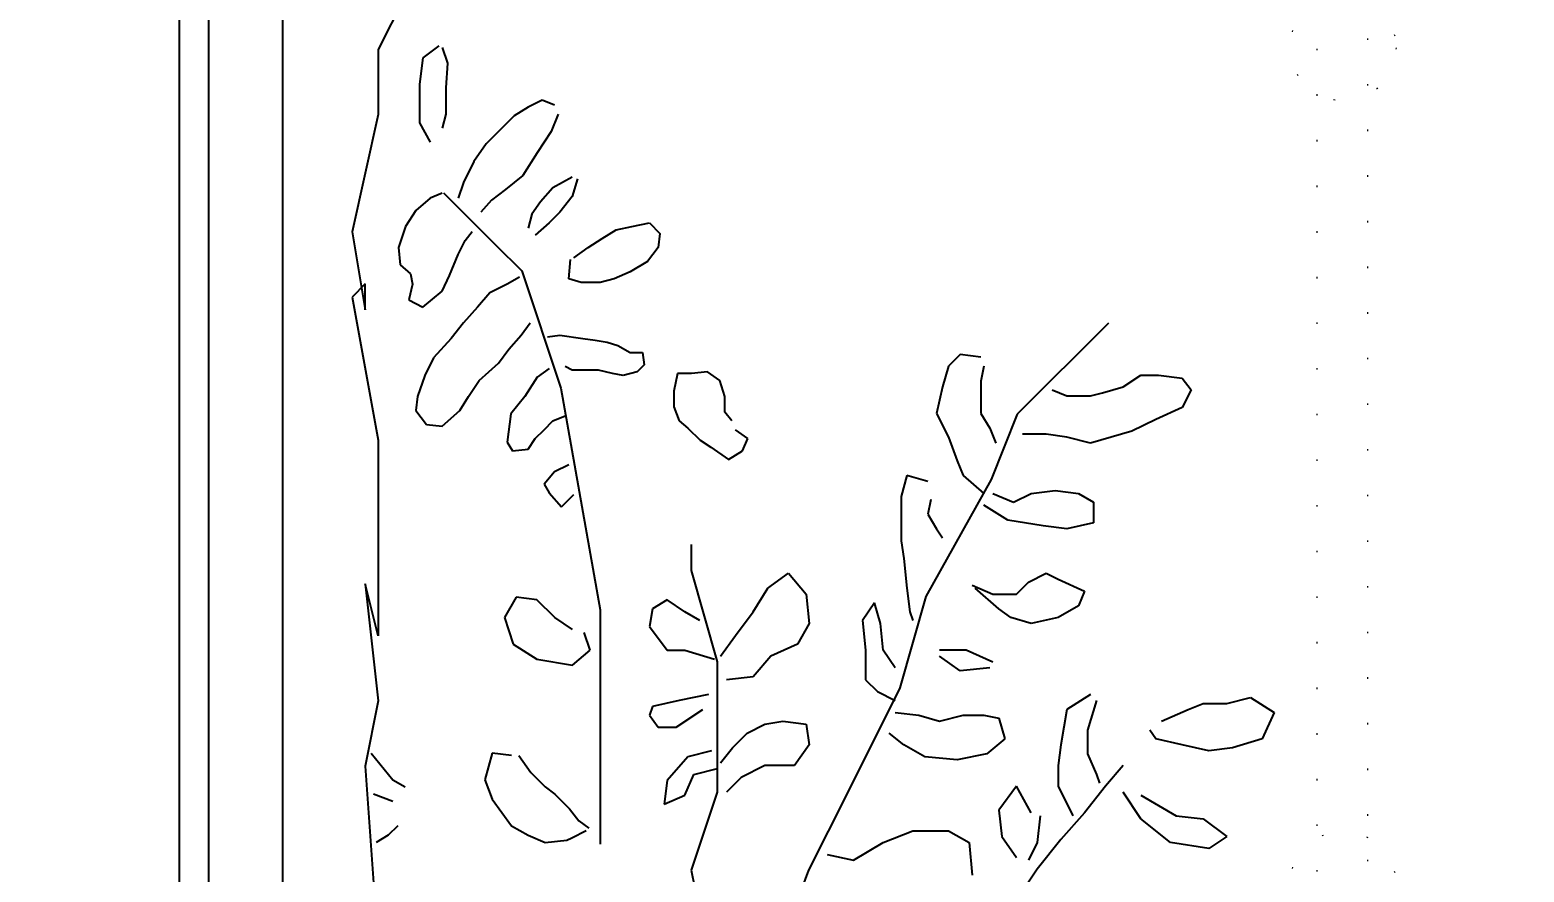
# Model space of a CAD drawing. Header units: millimetres. Extents: x 7687 to 15428, y -715 to 4028.
# Drawn here: x 9606.8 to 9708.3, y -168.3 to -111.1 of the extents above; entities that cross this region are included whole.
import ezdxf
from ezdxf import colors
from ezdxf.entities.mleader import LeaderData, LeaderLine
from ezdxf.math import Vec2, Vec3

# ---------------------------------------------------------------- set-up
doc = ezdxf.new("R2010")
doc.units = ezdxf.units.MM
for name, pattern in [('14.022_CEKIRDEKLER_SAFTLAR_+51.00$0$ACAD_ISO07W100', [3, 0, -3]), ('ACAD_ISO07W100', [3, 0, -3]), ('CONTINUA', [0])]:
    doc.linetypes.add(name, pattern=pattern)
doc.layers.add('0-MOBIL', color=3, linetype='CONTINUA')
doc.layers.add('YAZI', color=121, linetype='Continuous')
doc.layers.add('Sarkıt Ayd.', color=50, linetype='ACAD_ISO07W100', lineweight=0)
doc.layers.add('SS_FURNITURE', color=23, linetype='Continuous', lineweight=25)
doc.styles.get("Standard").update_dxf_attribs({"font": 'arial.ttf'})

# ---------------------------------------------------------------- blocks, each defined once
blk = doc.blocks.new('fdgfff')
at = {"color": 67, "true_color": 0x727430}
for p, q in [((50513.8366, 5720.8393), (50513.8476, 5720.8569)), ((50513.8476, 5720.8569), (50513.8673, 5720.8481)), ((50513.8673, 5720.8481), (50513.8739, 5720.8261)), ((50513.841, 5720.8218), (50513.8366, 5720.8393)), ((50513.841, 5720.8042), (50513.841, 5720.8218)), ((50513.8739, 5720.8261), (50513.8761, 5720.8086)), ((50513.9265, 5720.8042), (50513.9397, 5720.8218)), ((50513.9397, 5720.8218), (50513.9485, 5720.8086)), ((50513.8761, 5720.8086), (50513.8717, 5720.7888)), ((50513.9485, 5720.8086), (50513.9441, 5720.7801)), ((50513.8454, 5720.7932), (50513.841, 5720.8042)), ((50513.9244, 5720.7844), (50513.9265, 5720.8042)), ((50513.5976, 5720.7713), (50513.5998, 5720.7888)), ((50513.5998, 5720.7888), (50513.6085, 5720.7954)), ((50513.6085, 5720.7954), (50513.6217, 5720.7888)), ((50513.6217, 5720.7888), (50513.6305, 5720.7691)), ((50513.8542, 5720.7735), (50513.8454, 5720.7932)), ((50513.8717, 5720.7888), (50513.8673, 5720.7691)), ((50513.909, 5720.7581), (50513.9244, 5720.7844)), ((50513.9441, 5720.7801), (50513.9265, 5720.7581)), ((50513.5976, 5720.7581), (50513.5976, 5720.7713)), ((50513.6305, 5720.7691), (50513.6392, 5720.7515)), ((50513.8673, 5720.7691), (50513.8607, 5720.7647)), ((50513.6063, 5720.7449), (50513.5976, 5720.7581)), ((50513.9265, 5720.7581), (50513.9068, 5720.7449)), ((50513.6107, 5720.7296), (50513.6063, 5720.7449)), ((50513.6392, 5720.7515), (50513.6436, 5720.7362)), ((50513.8871, 5720.7449), (50513.9024, 5720.7318)), ((50513.559, 5720.7341), (50513.6266, 5720.6665)), ((50513.6436, 5720.7362), (50513.648, 5720.7208)), ((50513.9024, 5720.7318), (50513.9222, 5720.7164)), ((50513.6129, 5720.7208), (50513.6107, 5720.7296)), ((50513.6129, 5720.7032), (50513.6129, 5720.7208)), ((50513.648, 5720.7208), (50513.6436, 5720.7032)), ((50513.6853, 5720.712), (50513.6919, 5720.723)), ((50513.6919, 5720.723), (50513.7072, 5720.723)), ((50513.7072, 5720.723), (50513.7116, 5720.7032)), ((50513.8344, 5720.7208), (50513.8454, 5720.7032)), ((50513.8388, 5720.7252), (50513.8607, 5720.7186)), ((50513.8783, 5720.7186), (50513.8936, 5720.7252)), ((50513.8936, 5720.7252), (50513.9002, 5720.7274)), ((50513.6831, 5720.6945), (50513.6853, 5720.712)), ((50513.7489, 5720.6967), (50513.7577, 5720.7164)), ((50513.7577, 5720.7164), (50513.7686, 5720.712)), ((50513.7686, 5720.712), (50513.7774, 5720.6967)), ((50513.8607, 5720.7186), (50513.8783, 5720.7186)), ((50513.9222, 5720.7164), (50513.9419, 5720.6989)), ((50513.6085, 5720.6923), (50513.6129, 5720.7032)), ((50513.6436, 5720.7032), (50513.6414, 5720.6879)), ((50513.7116, 5720.7032), (50513.7094, 5720.6857)), ((50513.8454, 5720.7032), (50513.8717, 5720.6989)), ((50513.8717, 5720.6989), (50513.8871, 5720.6967)), ((50513.9024, 5720.6967), (50513.9244, 5720.7076)), ((50513.9419, 5720.6989), (50513.9638, 5720.6813)), ((50513.6414, 5720.6879), (50513.6414, 5720.6703)), ((50513.6853, 5720.6769), (50513.6831, 5720.6945)), ((50513.7445, 5720.6879), (50513.7489, 5720.6967)), ((50513.7511, 5720.6747), (50513.7445, 5720.6879)), ((50513.7774, 5720.6967), (50513.7818, 5720.6769)), ((50513.8871, 5720.6967), (50513.9024, 5720.6967)), ((50513.6919, 5720.6637), (50513.6853, 5720.6769)), ((50513.7094, 5720.6857), (50513.705, 5720.6594)), ((50513.7818, 5720.6769), (50513.7774, 5720.6616)), ((50513.9222, 5720.6769), (50513.9024, 5720.6659)), ((50513.9244, 5720.6835), (50513.9441, 5720.6813)), ((50513.9441, 5720.6813), (50513.9572, 5720.6747)), ((50513.9638, 5720.6813), (50513.9901, 5720.6637)), ((50513.6266, 5720.6665), (50513.6749, 5720.6471)), ((50513.7599, 5720.6659), (50513.7511, 5720.6747)), ((50513.7599, 5720.6484), (50513.7599, 5720.6659)), ((50513.9024, 5720.6659), (50513.92, 5720.6528)), ((50513.9397, 5720.655), (50513.9551, 5720.6659)), ((50513.6853, 5720.6484), (50513.6919, 5720.6637)), ((50513.705, 5720.6594), (50513.6941, 5720.6418)), ((50513.7774, 5720.6616), (50513.7708, 5720.6528)), ((50513.852, 5720.6528), (50513.8673, 5720.6572)), ((50513.8673, 5720.6572), (50513.8783, 5720.644)), ((50513.92, 5720.6528), (50513.9397, 5720.655)), ((50513.6261, 5720.6396), (50513.637, 5720.6462)), ((50513.637, 5720.6462), (50513.648, 5720.6506)), ((50513.6749, 5720.6471), (50513.7618, 5720.5988)), ((50513.7533, 5720.633), (50513.7599, 5720.6484)), ((50513.7708, 5720.6528), (50513.7555, 5720.6352)), ((50513.8103, 5720.6484), (50513.8015, 5720.6286)), ((50513.8147, 5720.6462), (50513.8169, 5720.6242)), ((50513.8498, 5720.6418), (50513.852, 5720.6528)), ((50513.8783, 5720.644), (50513.8827, 5720.622)), ((50513.5844, 5720.6396), (50513.5822, 5720.6242)), ((50513.591, 5720.6418), (50513.602, 5720.6396)), ((50513.602, 5720.6396), (50513.6151, 5720.6396)), ((50513.6151, 5720.6396), (50513.6261, 5720.6396)), ((50513.6721, 5720.6264), (50513.6853, 5720.6418)), ((50513.8498, 5720.6264), (50513.8498, 5720.6418)), ((50513.9441, 5720.6308), (50513.9682, 5720.633)), ((50513.5822, 5720.6242), (50513.591, 5720.6155)), ((50513.6436, 5720.6155), (50513.6612, 5720.622)), ((50513.6612, 5720.622), (50513.6721, 5720.6264)), ((50513.8015, 5720.6286), (50513.8015, 5720.6089)), ((50513.8169, 5720.6242), (50513.8059, 5720.6089)), ((50513.8542, 5720.6089), (50513.8498, 5720.6264)), ((50513.8827, 5720.622), (50513.8805, 5720.5979)), ((50513.9353, 5720.6155), (50513.9441, 5720.6308)), ((50513.591, 5720.6155), (50513.6063, 5720.6111)), ((50513.6063, 5720.6111), (50513.6261, 5720.6067)), ((50513.6261, 5720.6067), (50513.6436, 5720.6155)), ((50513.7116, 5720.6067), (50513.7182, 5720.6111)), ((50513.9353, 5720.5891), (50513.9353, 5720.6155)), ((50513.6765, 5720.6001), (50513.6721, 5720.5847)), ((50513.6897, 5720.6023), (50513.7006, 5720.6001)), ((50513.7006, 5720.6001), (50513.7116, 5720.6067)), ((50513.7618, 5720.5988), (50513.8294, 5720.5795)), ((50513.8498, 5720.5935), (50513.8542, 5720.6089)), ((50513.773, 5720.5869), (50513.7796, 5720.5891)), ((50513.8476, 5720.576), (50513.8498, 5720.5935)), ((50513.8805, 5720.5979), (50513.8717, 5720.5825)), ((50513.9441, 5720.5672), (50513.9353, 5720.5891)), ((50513.6721, 5720.5847), (50513.6875, 5720.5804)), ((50513.6875, 5720.5804), (50513.7028, 5720.5804)), ((50513.7028, 5720.5804), (50513.7204, 5720.5804)), ((50513.7204, 5720.5804), (50513.7335, 5720.5825)), ((50513.7335, 5720.5825), (50513.7555, 5720.5847)), ((50513.7555, 5720.5847), (50513.773, 5720.5869)), ((50513.8294, 5720.5795), (50513.9067, 5720.5408)), ((50513.8717, 5720.5825), (50513.8629, 5720.5716)), ((50513.7818, 5720.565), (50513.7664, 5720.5606)), ((50513.8015, 5720.5672), (50513.7818, 5720.565)), ((50513.8147, 5720.576), (50513.8015, 5720.5672)), ((50513.8322, 5720.5628), (50513.8388, 5720.576)), ((50513.9572, 5720.5452), (50513.9441, 5720.5672)), ((50513.7664, 5720.5606), (50513.7796, 5720.5518)), ((50513.7796, 5720.5518), (50513.8015, 5720.554)), ((50513.8015, 5720.554), (50513.8235, 5720.554)), ((50513.8235, 5720.554), (50513.8322, 5720.5628)), ((50513.9529, 5720.5255), (50513.9572, 5720.5452)), ((50513.9067, 5720.5408), (50513.9647, 5720.5118)), ((50513.7445, 5720.497), (50513.7599, 5720.5101)), ((50513.7599, 5720.5101), (50513.7818, 5720.5123)), ((50513.7818, 5720.5123), (50513.7971, 5720.5035)), ((50513.8542, 5720.4926), (50513.8564, 5720.5101)), ((50513.8564, 5720.5101), (50513.8717, 5720.5123)), ((50513.8717, 5720.5123), (50513.8871, 5720.5013)), ((50513.9647, 5720.5118), (50514.0419, 5720.4828)), ((50513.7971, 5720.5035), (50513.8059, 5720.4838)), ((50513.8871, 5720.5013), (50513.8871, 5720.4794)), ((50513.7555, 5720.4816), (50513.7445, 5720.497)), ((50513.8564, 5720.4794), (50513.8542, 5720.4926)), ((50513.773, 5720.4706), (50513.7555, 5720.4816)), ((50513.8059, 5720.4838), (50513.8213, 5720.4706)), ((50513.8629, 5720.4662), (50513.8564, 5720.4794)), ((50513.8871, 5720.4794), (50513.8958, 5720.4618)), ((50513.6446, 5720.4667), (50513.6381, 5720.4576)), ((50513.6537, 5720.4628), (50513.6446, 5720.4667)), ((50513.7906, 5720.4575), (50513.773, 5720.4706)), ((50513.8213, 5720.4706), (50513.8235, 5720.4509)), ((50513.8739, 5720.4553), (50513.8629, 5720.4662)), ((50513.6316, 5720.455), (50513.6251, 5720.4498)), ((50513.6602, 5720.4524), (50513.6537, 5720.4628)), ((50513.8059, 5720.4465), (50513.7906, 5720.4575)), ((50513.8849, 5720.4465), (50513.8739, 5720.4553)), ((50513.8958, 5720.4618), (50513.9068, 5720.4509)), ((50513.6017, 5720.4459), (50513.5952, 5720.4368)), ((50513.6134, 5720.4498), (50513.6017, 5720.4459)), ((50513.6251, 5720.4498), (50513.6134, 5720.4498)), ((50513.6511, 5720.4394), (50513.6602, 5720.4524)), ((50513.7425, 5720.4248), (50513.8101, 5720.4441)), ((50513.8101, 5720.4441), (50513.8391, 5720.4441)), ((50513.8391, 5720.4441), (50513.897, 5720.4441)), ((50513.8936, 5720.4267), (50513.8893, 5720.4443)), ((50513.897, 5720.4441), (50513.9067, 5720.4441)), ((50513.9067, 5720.4441), (50513.9647, 5720.4248)), ((50513.5952, 5720.4368), (50513.5965, 5720.425)), ((50513.6459, 5720.4315), (50513.6511, 5720.4394)), ((50513.8015, 5720.4201), (50513.8081, 5720.4421)), ((50513.8344, 5720.4377), (50513.8388, 5720.4158)), ((50513.8586, 5720.4136), (50513.8454, 5720.4333)), ((50513.8761, 5720.4399), (50513.8805, 5720.4223)), ((50513.9647, 5720.4248), (50514.013, 5720.4345)), ((50513.5965, 5720.425), (50513.5965, 5720.4146)), ((50513.6316, 5720.4159), (50513.6368, 5720.4224)), ((50513.6368, 5720.4224), (50513.6459, 5720.4315)), ((50513.7232, 5720.4248), (50513.7425, 5720.4248)), ((50513.7796, 5720.4311), (50513.773, 5720.4201)), ((50513.8805, 5720.4223), (50513.898, 5720.407)), ((50513.909, 5720.4201), (50513.8936, 5720.4267)), ((50513.5965, 5720.4146), (50513.6095, 5720.412)), ((50513.6095, 5720.412), (50513.6212, 5720.412)), ((50513.6212, 5720.412), (50513.6316, 5720.4159)), ((50513.773, 5720.4201), (50513.7642, 5720.407)), ((50513.8015, 5720.407), (50513.8015, 5720.4201)), ((50513.8388, 5720.4158), (50513.8432, 5720.396)), ((50513.8586, 5720.4004), (50513.8586, 5720.4136)), ((50513.9156, 5720.4048), (50513.909, 5720.4201)), ((50513.4847, 5720.3938), (50513.4925, 5720.4016)), ((50513.4925, 5720.4016), (50513.5029, 5720.4003)), ((50513.5029, 5720.4003), (50513.5133, 5720.3925)), ((50513.7642, 5720.407), (50513.7708, 5720.396)), ((50513.784, 5720.3938), (50513.8015, 5720.407)), ((50513.8498, 5720.3938), (50513.8586, 5720.4004)), ((50513.898, 5720.407), (50513.9156, 5720.4048)), ((50513.4873, 5720.3808), (50513.4847, 5720.3938)), ((50513.5133, 5720.3925), (50513.5211, 5720.3795)), ((50513.5809, 5720.3886), (50513.59, 5720.3899)), ((50513.5809, 5720.3795), (50513.5809, 5720.3886)), ((50513.59, 5720.3899), (50513.5952, 5720.3847)), ((50513.7708, 5720.396), (50513.784, 5720.3938)), ((50513.8432, 5720.396), (50513.8498, 5720.3938)), ((50513.4899, 5720.3691), (50513.4873, 5720.3808)), ((50513.5211, 5720.3795), (50513.5263, 5720.3678)), ((50513.5757, 5720.3704), (50513.5809, 5720.3795)), ((50513.5952, 5720.3847), (50513.5978, 5720.3743)), ((50513.4964, 5720.3587), (50513.4899, 5720.3691)), ((50513.5263, 5720.3678), (50513.5289, 5720.3574)), ((50513.5731, 5720.3626), (50513.5757, 5720.3704)), ((50513.5965, 5720.3665), (50513.5939, 5720.3561)), ((50513.5978, 5720.3743), (50513.5965, 5720.3665)), ((50513.5029, 5720.3483), (50513.4964, 5720.3587)), ((50513.5289, 5720.3574), (50513.5289, 5720.3431)), ((50513.5718, 5720.3535), (50513.5731, 5720.3626)), ((50513.5939, 5720.3561), (50513.5939, 5720.3457)), ((50513.6073, 5720.3282), (50513.7715, 5720.3572)), ((50513.7715, 5720.3572), (50513.8777, 5720.3572)), ((50513.8777, 5720.3572), (50513.9453, 5720.3572)), ((50513.5107, 5720.3379), (50513.5029, 5720.3483)), ((50513.5679, 5720.3274), (50513.5705, 5720.3444)), ((50513.5705, 5720.3444), (50513.5718, 5720.3535)), ((50513.5939, 5720.3457), (50513.5939, 5720.3366)), ((50513.8015, 5720.3499), (50513.7884, 5720.3455)), ((50513.8125, 5720.3368), (50513.8015, 5720.3499)), ((50513.928, 5720.3416), (50513.9334, 5720.3488)), ((50513.9405, 5720.3363), (50513.9351, 5720.347)), ((50513.4509, 5720.3366), (50513.4587, 5720.3222)), ((50513.4522, 5720.3405), (50513.4652, 5720.3366)), ((50513.4652, 5720.3366), (50513.4769, 5720.3274)), ((50513.5263, 5720.334), (50513.512, 5720.3353)), ((50513.5289, 5720.3431), (50513.5263, 5720.334)), ((50513.5939, 5720.3366), (50513.5913, 5720.3314)), ((50513.6641, 5720.334), (50513.6693, 5720.3235)), ((50513.6953, 5720.3287), (50513.6862, 5720.3379)), ((50513.7862, 5720.3368), (50513.7774, 5720.3236)), ((50513.8081, 5720.3104), (50513.8125, 5720.3368)), ((50513.9083, 5720.3237), (50513.919, 5720.3345)), ((50513.919, 5720.3345), (50513.928, 5720.3416)), ((50513.9423, 5720.3327), (50513.9405, 5720.3363)), ((50513.9441, 5720.3166), (50513.9423, 5720.3327)), ((50513.3976, 5720.3235), (50513.3937, 5720.3144)), ((50513.4041, 5720.3261), (50513.4171, 5720.3209)), ((50513.4587, 5720.3222), (50513.4691, 5720.3131)), ((50513.4769, 5720.3274), (50513.4847, 5720.3196)), ((50513.5203, 5720.2992), (50513.6073, 5720.3282)), ((50513.5692, 5720.3183), (50513.5679, 5720.3274)), ((50513.6316, 5720.3222), (50513.6277, 5720.3314)), ((50513.6381, 5720.3157), (50513.6316, 5720.3222)), ((50513.6693, 5720.3235), (50513.6784, 5720.3157)), ((50513.6849, 5720.3196), (50513.6953, 5720.3287)), ((50513.7774, 5720.3236), (50513.7642, 5720.3104)), ((50513.9029, 5720.3166), (50513.9083, 5720.3237)), ((50513.3937, 5720.3144), (50513.3989, 5720.304)), ((50513.4171, 5720.3209), (50513.4327, 5720.3105)), ((50513.4327, 5720.3105), (50513.4496, 5720.3001)), ((50513.4691, 5720.3131), (50513.4782, 5720.3066)), ((50513.4847, 5720.3196), (50513.4938, 5720.3092)), ((50513.5926, 5720.3196), (50513.5991, 5720.3105)), ((50513.5991, 5720.3105), (50513.6134, 5720.3014)), ((50513.6446, 5720.3092), (50513.6381, 5720.3157)), ((50513.6784, 5720.3157), (50513.6849, 5720.3196)), ((50513.7642, 5720.3104), (50513.7621, 5720.2951)), ((50513.7971, 5720.2929), (50513.8081, 5720.3104)), ((50513.8922, 5720.3058), (50513.9029, 5720.3166)), ((50513.9387, 5720.304), (50513.9441, 5720.3166)), ((50513.3989, 5720.304), (50513.4054, 5720.2936)), ((50513.4496, 5720.3001), (50513.46, 5720.2871)), ((50513.4782, 5720.3066), (50513.4886, 5720.304)), ((50513.501, 5720.2798), (50513.5203, 5720.2992)), ((50513.5679, 5720.2988), (50513.5588, 5720.3053)), ((50513.6134, 5720.3014), (50513.6264, 5720.291)), ((50513.6524, 5720.304), (50513.6446, 5720.3092)), ((50513.6537, 5720.2923), (50513.6524, 5720.304)), ((50513.8797, 5720.2969), (50513.8922, 5720.3058)), ((50513.9316, 5720.2915), (50513.9387, 5720.304)), ((50513.4054, 5720.2936), (50513.4158, 5720.2832)), ((50513.525, 5720.2975), (50513.5302, 5720.2884)), ((50513.5302, 5720.2884), (50513.5367, 5720.2754)), ((50513.5783, 5720.2897), (50513.5679, 5720.2988)), ((50513.5887, 5720.2819), (50513.5783, 5720.2897)), ((50513.6264, 5720.291), (50513.6472, 5720.2884)), ((50513.6472, 5720.2884), (50513.6537, 5720.2923)), ((50513.7621, 5720.2951), (50513.7774, 5720.2863)), ((50513.7774, 5720.2863), (50513.7971, 5720.2929)), ((50513.8797, 5720.2915), (50513.8779, 5720.2772)), ((50513.9119, 5720.2772), (50513.9316, 5720.2915)), ((50513.4158, 5720.2832), (50513.4262, 5720.2728)), ((50513.46, 5720.2871), (50513.4678, 5720.2767)), ((50513.4624, 5720.2412), (50513.501, 5720.2798)), ((50513.6017, 5720.2676), (50513.5887, 5720.2819)), ((50513.8779, 5720.2772), (50513.8976, 5720.2718)), ((50513.8976, 5720.2718), (50513.9119, 5720.2772)), ((50513.4262, 5720.2728), (50513.4392, 5720.2637)), ((50513.4678, 5720.2767), (50513.4769, 5720.2689)), ((50513.5367, 5720.2754), (50513.5471, 5720.2663)), ((50513.5471, 5720.2663), (50513.5588, 5720.2559)), ((50513.6134, 5720.2598), (50513.6017, 5720.2676)), ((50513.4392, 5720.2637), (50513.4548, 5720.2559)), ((50513.4548, 5720.2559), (50513.4665, 5720.252)), ((50513.4977, 5720.2572), (50513.4912, 5720.2624)), ((50513.5081, 5720.252), (50513.4977, 5720.2572)), ((50513.5588, 5720.2559), (50513.5705, 5720.2468)), ((50513.6238, 5720.2533), (50513.6134, 5720.2598)), ((50513.3547, 5720.2403), (50513.3664, 5720.2442)), ((50513.3664, 5720.2442), (50513.3846, 5720.2429)), ((50513.5237, 5720.2455), (50513.5081, 5720.252)), ((50513.5354, 5720.2403), (50513.5237, 5720.2455)), ((50513.5705, 5720.2468), (50513.5848, 5720.2338)), ((50513.6355, 5720.2403), (50513.6238, 5720.2533)), ((50513.3534, 5720.2377), (50513.3625, 5720.2259)), ((50513.3846, 5720.2429), (50513.4041, 5720.2429)), ((50513.4041, 5720.2429), (50513.4145, 5720.2403)), ((50513.4626, 5720.2403), (50513.4665, 5720.2312)), ((50513.5471, 5720.2259), (50513.5354, 5720.2403)), ((50513.5848, 5720.2338), (50513.5978, 5720.2273)), ((50513.6342, 5720.2286), (50513.6355, 5720.2403)), ((50513.3625, 5720.2259), (50513.382, 5720.2233)), ((50513.382, 5720.2233), (50513.4106, 5720.2233)), ((50513.4106, 5720.2233), (50513.4249, 5720.2312)), ((50513.4665, 5720.2312), (50513.4756, 5720.2207)), ((50513.5419, 5720.2155), (50513.5471, 5720.2259)), ((50513.5978, 5720.2273), (50513.6134, 5720.222)), ((50513.6134, 5720.222), (50513.6238, 5720.2207)), ((50513.6238, 5720.2207), (50513.6342, 5720.2286)), ((50513.3175, 5720.2122), (50513.3561, 5720.1928)), ((50513.4756, 5720.2207), (50513.4873, 5720.2129)), ((50513.4873, 5720.2129), (50513.5029, 5720.2077)), ((50513.5159, 5720.209), (50513.5224, 5720.2168)), ((50513.5224, 5720.2168), (50513.5302, 5720.2181)), ((50513.5302, 5720.2181), (50513.5419, 5720.2155)), ((50513.8976, 5720.2037), (50513.9029, 5720.2127)), ((50513.5029, 5720.2077), (50513.5159, 5720.209)), ((50513.8779, 5720.1876), (50513.8976, 5720.2037)), ((50513.9137, 5720.2037), (50513.9083, 5720.1894)), ((50513.9316, 5720.2073), (50513.9387, 5720.2001)), ((50513.9387, 5720.2001), (50513.9441, 5720.1912)), ((50513.3561, 5720.1928), (50513.4044, 5720.1928)), ((50513.4044, 5720.1928), (50513.4914, 5720.1735)), ((50513.4044, 5720.1928), (50513.4044, 5720.1928)), ((50513.5397, 5720.1735), (50513.6459, 5720.1928)), ((50513.6459, 5720.1928), (50513.7135, 5720.1928)), ((50513.7135, 5720.1928), (50513.7908, 5720.1928)), ((50513.7522, 5720.1832), (50513.8391, 5720.1928)), ((50513.7908, 5720.1928), (50513.7522, 5720.1832)), ((50513.8391, 5720.1928), (50513.8874, 5720.1832)), ((50513.8874, 5720.1832), (50514.0226, 5720.1928)), ((50513.4914, 5720.1735), (50513.5493, 5720.1832)), ((50513.53, 5720.1832), (50513.5397, 5720.1735)), ((50513.5493, 5720.1832), (50513.53, 5720.1832))]:
    blk.add_line(p, q, dxfattribs=at)
blk = doc.blocks.new('A$C45576B5D')
for points, elevation in [([(0, 45.99), (16.66, 14.04), (18.37, 12.42), (20.59, 11.58), (61.76, 29.87), (62.63, 32.08), (62.58, 34.44), (50.04, 68.21), (47.77, 69.95), (44.71, 70.58), (41.3, 70.12), (31.58, 66.66), (27.59, 65.16), (17.31, 60.59), (13.53, 58.64), (9.56, 56.5), (4.44, 53.75), (1.81, 51.52), (0.23, 48.84)], 3.76), ([(20.87, 11.3), (21.76, 10), (23.25, 8.22), (24.42, 6.92), (25.98, 5.2), (28.46, 2.69), (29.66, 1.69), (30.75, 0.97), (31.91, 0.3), (33.16, 0.01), (34.93, 0), (40.38, 0.94), (45.73, 2.56), (51.7, 5.21), (56.48, 8.09), (60.84, 11.51), (62.07, 12.88), (62.69, 14), (62.97, 15.31), (63.21, 16.58), (63.36, 18.08), (63.17, 21.61), (62.95, 24.01), (62.74, 25.84), (62.31, 28.03), (61.83, 29.5), (56.59, 31.67), (56.08, 31.77), (55.28, 31.71), (54.24, 31.49), (53, 31.13), (51.63, 30.64), (50.22, 30.05), (39.21, 25.16), (28.2, 20.27), (26.82, 19.62), (25.55, 18.94), (24.45, 18.26), (23.58, 17.63), (23, 17.08), (22.73, 16.63)], 13)]:
    blk.add_lwpolyline(points, close=True, dxfattribs=dict(elevation=elevation))
blk = doc.blocks.new('AJGIRHNGPB')
at = {"layer": 'Sarkıt Ayd.', "linetype": '14.022_CEKIRDEKLER_SAFTLAR_+51.00$0$ACAD_ISO07W100'}
blk.add_lwpolyline([(49949.25, 3313.17), (49949.25, 2593.17), (49945.85, 2593.17), (49945.85, 3313.17)], dxfattribs=at)
for centre in [(49947.6, 3018.03), (49947.6, 2961.2)]:
    blk.add_circle(centre, 3.6, dxfattribs=at)

msp = doc.modelspace()

# ---------------------------------------------------------------- linework, layer by layer
at = {"color": 242, "true_color": 0xcd2027}
msp.add_lwpolyline([(9601.96, -547.16), (9616.96, -547.16), (9616.96, 185.84), (9601.96, 185.84)], dxfattribs=at)
at = {"layer": '0-MOBIL'}
msp.add_lwpolyline([(9618.96, 172.84), (9623.96, 172.84), (9623.96, -527.16), (9618.96, -527.16)], close=True, dxfattribs=at)

# ---------------------------------------------------------------- block references
at = {"layer": '0-MOBIL', "xscale": 91.63154186879913, "yscale": 91.63154186879913, "zscale": 91.63154186879913, "rotation": 270}
msp.add_blockref('fdgfff', (-514519.62, 4628504.3), dxfattribs=at)
at = {"layer": 'SS_FURNITURE', "rotation": 246.0476519141656}
msp.add_blockref('A$C45576B5D', (9709.59, -149.56, -3.76), dxfattribs=at)
at = {"layer": 'YAZI'}
msp.add_blockref('AJGIRHNGPB', (-40251.6, -3130.33), dxfattribs=at)

# ---------------------------------------------------------------- leaders
at = {"color": 252, "ltscale": 100, "true_color": 0x939598}
ml = msp.add_multileader_mtext('Standard', dxfattribs=at)
ml.set_content('SARKIT MONTAJI RAY SPOTA YAPILACAKTIR.', color=(147, 149, 152))
ml.set_leader_properties()
ml.build(insert=Vec2(0, 0))
ctx = ml.context
ctx.base_point, ctx.char_height, ctx.plane_origin = Vec3(9718.48, -110.5), 5.2416, Vec3(9826.14, -196.78)
notes = []
notes.append((ctx, [(1, (1, 1, 0), (9710.48, -110.5), (1, 0), 8, [(0, [(9697.65, -98.16)], 0, [])])]))
ctx.mtext.insert, ctx.mtext.rotation, ctx.mtext.flow_direction = Vec3(9720.48, -107.84), 6.283185, 5
for ctx, leaders in notes:
    for number, flags, end, landing, length, lines in leaders:
        leader = LeaderData()
        leader.index, (leader.has_last_leader_line, leader.has_dogleg_vector, leader.attachment_direction) = number, flags
        leader.last_leader_point, leader.dogleg_vector, leader.dogleg_length = Vec3(end), Vec3(landing), length
        for number, points, colour, breaks in lines:
            line = LeaderLine()
            line.index, line.vertices, line.color, line.breaks = number, Vec3.list(points), colors.encode_raw_color(colour), breaks
            leader.lines.append(line)
        ctx.leaders.append(leader)

doc.saveas('drawing.dxf')
